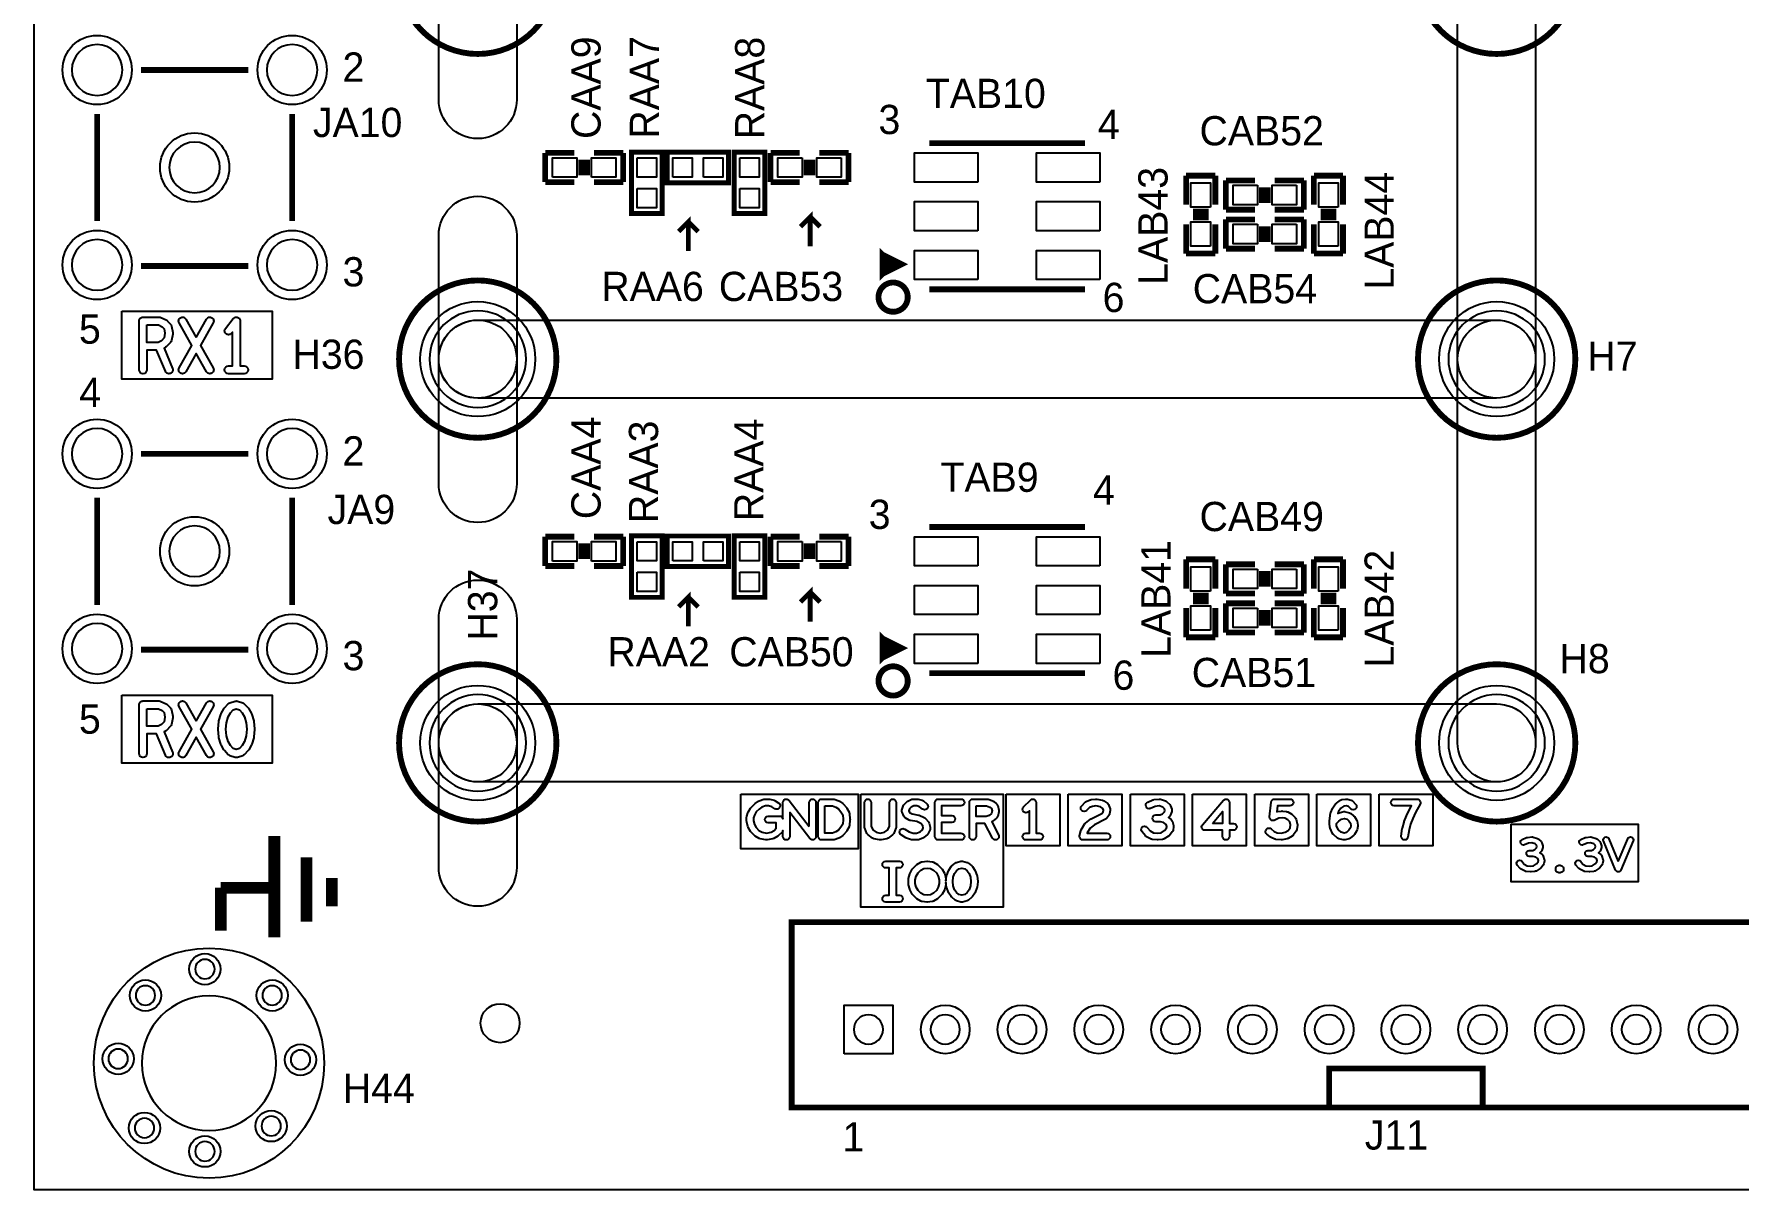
# Model space of a CAD drawing. Extents: x 0 to 260, y 0 to 180.
# Drawn here: x 0 to 44.41, y 0 to 30.11 of the extents above; entities that cross this region are included whole.
import ezdxf

# ---------------------------------------------------------------- set-up
doc = ezdxf.new("R2010")
doc.units = 0
for name, color, linetype in [('BG_DRILLHOLE', 193, 'CONTINUOUS'), ('BG_OUTLINE', 253, 'CONTINUOUS'), ('BG_SILKSCREEN_TOP', 6, 'CONTINUOUS'), ('BG_SOLDERMASK_TOP', 27, 'CONTINUOUS'), ('PG_SILKSCREEN_TOP', 254, 'CONTINUOUS'), ('PIN_TOP', 96, 'CONTINUOUS'), ('RD_SILKSCREEN_TOP', 85, 'CONTINUOUS')]:
    doc.layers.add(name, color=color, linetype=linetype)

msp = doc.modelspace()

# ---------------------------------------------------------------- linework, layer by layer
at = {"layer": 'BG_DRILLHOLE'}
for points in [[(2.302256, 29.178504, 1), (0.981456, 29.178504, 1)], [(7.382256, 29.178504, 1), (6.061456, 29.178504, 1)], [(4.842256, 26.638504, 1), (3.521456, 26.638504, 1)], [(2.302256, 24.098504, 1), (0.981456, 24.098504, 1)], [(7.382256, 24.098504, 1), (6.061456, 24.098504, 1)], [(12.8143, 21.64588, 1), (10.2997, 21.64588, 1)], [(39.3573, 21.64588, 1), (36.8427, 21.64588, 1)], [(2.302256, 19.178524, 1), (0.981456, 19.178524, 1)], [(7.382256, 19.178524, 1), (6.061456, 19.178524, 1)], [(4.842256, 16.638524, 1), (3.521456, 16.638524, 1)], [(2.302256, 14.098524, 1), (0.981456, 14.098524, 1)], [(7.382256, 14.098524, 1), (6.061456, 14.098524, 1)], [(12.8143, 11.6459, 1), (10.2997, 11.6459, 1)], [(39.3573, 11.6459, 1), (36.8427, 11.6459, 1)], [(4.70408, 5.7531, 1), (4.19608, 5.7531, 1)], [(3.15468, 5.0673, 1), (2.64668, 5.0673, 1)], [(6.30936, 3.302, 1), (2.80416, 3.302, 1)], [(6.45668, 5.0673, 1), (5.94868, 5.0673, 1)], [(22.11578, 4.18084, 1), (21.35378, 4.18084, 1)], [(24.1173, 4.18084, 1), (23.3553, 4.18084, 1)], [(26.11628, 4.18084, 1), (25.35428, 4.18084, 1)], [(28.11526, 4.18084, 1), (27.35326, 4.18084, 1)], [(30.11678, 4.18084, 1), (29.35478, 4.18084, 1)], [(32.11576, 4.18084, 1), (31.35376, 4.18084, 1)], [(34.11728, 4.18084, 1), (33.35528, 4.18084, 1)], [(36.11626, 4.18084, 1), (35.35426, 4.18084, 1)], [(38.11524, 4.18084, 1), (37.35324, 4.18084, 1)], [(40.11676, 4.18084, 1), (39.35476, 4.18084, 1)], [(42.11574, 4.18084, 1), (41.35374, 4.18084, 1)], [(44.11726, 4.18084, 1), (43.35526, 4.18084, 1)], [(2.44348, 3.4163, 1), (1.93548, 3.4163, 1)], [(7.19328, 3.3909, 1), (6.68528, 3.3909, 1)], [(3.12928, 1.6129, 1), (2.62128, 1.6129, 1)], [(6.43128, 1.6637, 1), (5.92328, 1.6637, 1)], [(4.70408, 1.0033, 1), (4.19608, 1.0033, 1)]]:
    msp.add_lwpolyline(points, format="xyb", close=True, dxfattribs=at)
at = {"layer": 'BG_OUTLINE'}
msp.add_lwpolyline([(0, 180.34), (254, 180.34), (254, 0), (0, 0)], close=True, dxfattribs=at)
at = {"layer": 'BG_SILKSCREEN_TOP', "const_width": 0.127}
for points in [[(17.0434, 24.4602), (17.0434, 25.2222), (16.7894, 24.9682)], [(20.2184, 24.5872), (20.2184, 25.3492), (19.9644, 25.0952)], [(20.2184, 25.3492), (20.4724, 25.0952)], [(17.0434, 25.2222), (17.2974, 24.9682)], [(17.0434, 14.6812), (17.0434, 15.4432), (16.7894, 15.1892)], [(20.2184, 14.8082), (20.2184, 15.5702), (19.9644, 15.3162)], [(20.2184, 15.5702), (20.4724, 15.3162)], [(17.0434, 15.4432), (17.2974, 15.1892)]]:
    msp.add_lwpolyline(points, dxfattribs=at)
at = {"layer": 'BG_SILKSCREEN_TOP'}
for points in [[(2.28854, 22.892766), (6.1976, 22.892766), (6.1976, 21.119846), (2.28854, 21.119846)], [(2.938018, 22.53488), (3.236976, 22.53488), (3.336036, 22.488652), (3.386074, 22.43836), (3.40995, 22.31898), (3.386074, 22.198584), (3.31597, 22.12594), (3.234182, 22.081998), (2.938018, 22.081998)], [(2.28854, 12.892786), (6.1976, 12.892786), (6.1976, 11.119866), (2.28854, 11.119866)], [(2.938018, 12.5349), (3.236976, 12.5349), (3.336036, 12.488672), (3.386074, 12.43838), (3.40995, 12.319), (3.386074, 12.198604), (3.31597, 12.12596), (3.234182, 12.082018), (2.938018, 12.082018)], [(5.187696, 12.504928), (5.26796, 12.530074), (5.348224, 12.504928), (5.421884, 12.42822), (5.478272, 12.322556), (5.52323, 12.172696), (5.53847, 12.0015), (5.52323, 11.830304), (5.478272, 11.680444), (5.421884, 11.57478), (5.348224, 11.498072), (5.26796, 11.472926), (5.187696, 11.498072), (5.114036, 11.57478), (5.057648, 11.680444), (5.01269, 11.830304), (4.99745, 12.0015), (5.01269, 12.172696), (5.057648, 12.322556), (5.114036, 12.42822)], [(18.415, 10.3124), (21.463, 10.3124), (21.463, 8.89), (18.415, 8.89)], [(21.5392, 10.3124), (25.2476, 10.3124), (25.2476, 7.366), (21.5392, 7.366)], [(25.3238, 10.3124), (26.7208, 10.3124), (26.7208, 8.9662), (25.3238, 8.9662)], [(26.94178, 10.3124), (28.33878, 10.3124), (28.33878, 8.9662), (26.94178, 8.9662)], [(28.5623, 10.3124), (29.9593, 10.3124), (29.9593, 8.9662), (28.5623, 8.9662)], [(30.18028, 10.3124), (31.57728, 10.3124), (31.57728, 8.9662), (30.18028, 8.9662)], [(31.8008, 10.3124), (33.1978, 10.3124), (33.1978, 8.9662), (31.8008, 8.9662)], [(33.41878, 10.3124), (34.81578, 10.3124), (34.81578, 8.9662), (33.41878, 8.9662)], [(35.03676, 10.3124), (36.43376, 10.3124), (36.43376, 8.9662), (35.03676, 8.9662)], [(20.60321, 10.006076), (20.794472, 10.006076), (20.888452, 9.97077), (20.958048, 9.924542), (21.018754, 9.851644), (21.064728, 9.770872), (21.076666, 9.650476), (21.064728, 9.53008), (21.018754, 9.449308), (20.958048, 9.37641), (20.888452, 9.330182), (20.794472, 9.294876), (20.60321, 9.294876)], [(24.542242, 10.006076), (24.807672, 10.006076), (24.897842, 9.972294), (24.937466, 9.940544), (24.954484, 9.872726), (24.937212, 9.803892), (24.88057, 9.756902), (24.80564, 9.724644), (24.542242, 9.724644)], [(30.696662, 9.546844), (30.962092, 9.855454), (30.962092, 9.546844)], [(34.059368, 9.656826), (34.139886, 9.677146), (34.203386, 9.658858), (34.252916, 9.619488), (34.293302, 9.558782), (34.303208, 9.488424), (34.29381, 9.431782), (34.252408, 9.369552), (34.187892, 9.315958), (34.1249, 9.297924), (34.04997, 9.31672), (33.977326, 9.37895), (33.932114, 9.481058), (33.92551, 9.546082), (33.990534, 9.611106)], [(38.481, 9.525), (41.783, 9.525), (41.783, 8.0264), (38.481, 8.0264)], [(23.175976, 8.37565), (23.265892, 8.386826), (23.355808, 8.37565), (23.433532, 8.3312), (23.505668, 8.259064), (23.552912, 8.17626), (23.577042, 8.080248), (23.577042, 7.983728), (23.552912, 7.887716), (23.505668, 7.804912), (23.433532, 7.732776), (23.355808, 7.688326), (23.265892, 7.67715), (23.175976, 7.688326), (23.098252, 7.732776), (23.026116, 7.804912), (22.978872, 7.887716), (22.954742, 7.983728), (22.954742, 8.080248), (22.978872, 8.17626), (23.026116, 8.259064), (23.098252, 8.3312)], [(24.090122, 8.36549), (24.167592, 8.384794), (24.245062, 8.36549), (24.308308, 8.312912), (24.354536, 8.243316), (24.39162, 8.14451), (24.404066, 8.031988), (24.39162, 7.919466), (24.354536, 7.82066), (24.308308, 7.751064), (24.245062, 7.698486), (24.167592, 7.679182), (24.090122, 7.698486), (24.026876, 7.751064), (23.980648, 7.82066), (23.943564, 7.919466), (23.931118, 8.031988), (23.943564, 8.14451), (23.980648, 8.243316), (24.026876, 8.312912)]]:
    msp.add_lwpolyline(points, close=True, dxfattribs=at)
for points in [[(2.734818, 22.63648, -0.414214), (2.836418, 22.73808), (3.259582, 22.73808, -0.110402), (3.302762, 22.728428), (3.438398, 22.664928, -0.086811), (3.4671, 22.644862), (3.551682, 22.56028, -0.148314), (3.579368, 22.50821), (3.61315, 22.338792, -0.049144), (3.615182, 22.31898, -0.049144), (3.61315, 22.299168), (3.579368, 22.12975, -0.143304), (3.552952, 22.079204), (3.451352, 21.97354, -0.078487), (3.426206, 21.954236), (3.388614, 21.93417), (3.607562, 21.405342, -0.098341), (3.615182, 21.36648, -0.414214), (3.513582, 21.26488, -0.303116), (3.419602, 21.327618), (3.191764, 21.878798), (2.938018, 21.878798), (2.938018, 21.36648, -1), (2.734818, 21.36648)], [(4.22148, 22.209506), (4.488434, 22.68601, -0.271972), (4.57708, 22.73808, -0.414214), (4.67868, 22.63648, -0.128076), (4.665726, 22.58695), (4.337812, 22.00148), (4.665726, 21.41601, -0.128076), (4.67868, 21.36648, -0.414214), (4.57708, 21.26488, -0.271972), (4.488434, 21.31695), (4.22148, 21.793454), (3.954526, 21.31695, -0.271972), (3.86588, 21.26488, -0.414214), (3.76428, 21.36648, -0.128076), (3.777234, 21.41601), (4.105148, 22.00148), (3.777234, 22.58695, -0.128076), (3.76428, 22.63648, -0.414214), (3.86588, 22.73808, -0.271972), (3.954526, 22.68601)], [(4.985512, 22.44598), (5.188712, 22.69998, -0.227899), (5.26796, 22.73808, -0.414214), (5.36956, 22.63648), (5.36956, 21.46808), (5.47116, 21.46808, -1), (5.47116, 21.26488), (5.06476, 21.26488, -1), (5.06476, 21.46808), (5.16636, 21.46808), (5.16636, 22.34692), (5.144008, 22.31898, -0.227899), (5.06476, 22.28088, -0.414214), (4.96316, 22.38248, -0.170862)], [(2.734818, 12.6365, -0.414214), (2.836418, 12.7381), (3.259582, 12.7381, -0.110402), (3.302762, 12.728448), (3.438398, 12.664948, -0.086811), (3.4671, 12.644882), (3.551682, 12.5603, -0.148314), (3.579368, 12.50823), (3.61315, 12.338812, -0.049144), (3.615182, 12.319, -0.049144), (3.61315, 12.299188), (3.579368, 12.12977, -0.143304), (3.552952, 12.079224), (3.451352, 11.97356, -0.078487), (3.426206, 11.954256), (3.388614, 11.93419), (3.607562, 11.405362, -0.098341), (3.615182, 11.3665, -0.414214), (3.513582, 11.2649, -0.303116), (3.419602, 11.327638), (3.191764, 11.878818), (2.938018, 11.878818), (2.938018, 11.3665, -1), (2.734818, 11.3665)], [(4.22148, 12.209526), (4.488434, 12.68603, -0.271972), (4.57708, 12.7381, -0.414214), (4.67868, 12.6365, -0.128076), (4.665726, 12.58697), (4.337812, 12.0015), (4.665726, 11.41603, -0.128076), (4.67868, 11.3665, -0.414214), (4.57708, 11.2649, -0.271972), (4.488434, 11.31697), (4.22148, 11.793474), (3.954526, 11.31697, -0.271972), (3.86588, 11.2649, -0.414214), (3.76428, 11.3665, -0.128076), (3.777234, 11.41603), (4.105148, 12.0015), (3.777234, 12.58697, -0.128076), (3.76428, 12.6365, -0.414214), (3.86588, 12.7381, -0.271972), (3.954526, 12.68603)], [(5.102098, 12.69111), (5.23748, 12.733528, -0.076242), (5.26796, 12.7381, -0.076242), (5.29844, 12.733528), (5.433822, 12.69111, -0.125782), (5.476494, 12.66444), (5.578094, 12.558776, -0.069238), (5.594604, 12.53617), (5.662422, 12.40917, -0.049455), (5.670042, 12.390628), (5.720842, 12.22121, -0.050405), (5.724652, 12.201144), (5.74167, 12.010644, -0.022558), (5.742178, 12.0015, -0.022558), (5.74167, 11.992356), (5.724652, 11.801856, -0.050405), (5.720842, 11.78179), (5.670042, 11.612372, -0.049455), (5.662422, 11.59383), (5.594604, 11.46683, -0.069238), (5.578094, 11.444224), (5.476494, 11.33856, -0.125782), (5.433822, 11.31189), (5.29844, 11.269472, -0.076242), (5.26796, 11.2649, -0.076242), (5.23748, 11.269472), (5.102098, 11.31189, -0.125782), (5.059426, 11.33856), (4.957826, 11.444224, -0.069238), (4.941316, 11.46683), (4.873498, 11.59383, -0.049455), (4.865878, 11.612372), (4.815078, 11.78179, -0.050405), (4.811268, 11.801856), (4.79425, 11.992356, -0.022558), (4.793742, 12.0015, -0.022558), (4.79425, 12.010644), (4.811268, 12.201144, -0.050405), (4.815078, 12.22121), (4.865878, 12.390628, -0.049455), (4.873498, 12.40917), (4.941316, 12.53617, -0.069238), (4.957826, 12.558776), (5.059426, 12.66444, -0.125782)], [(20.19046, 9.468104), (20.19046, 10.094976, -1), (20.36826, 10.094976), (20.36826, 9.205976, -0.414214), (20.27936, 9.117076, -0.233023), (20.208748, 9.151874), (19.686524, 9.832848), (19.686524, 9.205976, -1), (19.508724, 9.205976), (19.508724, 9.36371, -0.140302), (19.484848, 9.321038), (19.395948, 9.232138, -0.067108), (19.377152, 9.21766), (19.273266, 9.158478, -0.07987), (19.24685, 9.148572), (19.098768, 9.118854, -0.04967), (19.081242, 9.117076, -0.04967), (19.063716, 9.118854), (18.915634, 9.148572, -0.07987), (18.889218, 9.158478), (18.785332, 9.21766, -0.067108), (18.766536, 9.232138), (18.677636, 9.321038, -0.066491), (18.663158, 9.33958), (18.603976, 9.443212, -0.068852), (18.594832, 9.465818), (18.565114, 9.584436, -0.061323), (18.562574, 9.606026), (18.562574, 9.709658, -0.080555), (18.567146, 9.737852), (18.596864, 9.826752, -0.048719), (18.603976, 9.8425), (18.663158, 9.946386, -0.067108), (18.677636, 9.965182), (18.766536, 10.054082, -0.049391), (18.779998, 10.065258), (18.868898, 10.12444, -0.057374), (18.886932, 10.133838), (19.00555, 10.178288, -0.089934), (19.036792, 10.183876), (19.140424, 10.183876, -0.061323), (19.162014, 10.181336), (19.280632, 10.151618, -0.08597), (19.308318, 10.139172), (19.397218, 10.07999, -0.251136), (19.436842, 10.006076, -0.414214), (19.347942, 9.917176, -0.148069), (19.298666, 9.932162), (19.222466, 9.982708), (19.129502, 10.006076), (19.052794, 10.006076), (18.958814, 9.97077), (18.885916, 9.922256), (18.811748, 9.848088), (18.762726, 9.762236), (18.740374, 9.69518), (18.740374, 9.616948), (18.764504, 9.520936), (18.811748, 9.438132), (18.88363, 9.36625), (18.964656, 9.320022), (19.081242, 9.296654), (19.197828, 9.320022), (19.278854, 9.36625), (19.33321, 9.420606), (19.33321, 9.561576), (19.125692, 9.561576, -1), (19.125692, 9.739376), (19.42211, 9.739376, -0.34897), (19.508724, 9.670542), (19.508724, 10.094976, -0.414214), (19.597624, 10.183876, -0.233023), (19.668236, 10.149078)], [(20.42541, 10.094976, -0.414214), (20.51431, 10.183876), (20.810474, 10.183876, -0.089934), (20.841716, 10.178288), (20.960334, 10.133838, -0.057374), (20.978368, 10.12444), (21.067268, 10.065258, -0.072224), (21.086318, 10.04824), (21.160486, 9.95934, -0.04428), (21.169376, 9.946386), (21.228558, 9.8425, -0.10464), (21.239734, 9.807448), (21.254466, 9.659366, -0.025066), (21.254974, 9.650476, -0.025066), (21.254466, 9.641586), (21.239734, 9.493504, -0.10464), (21.228558, 9.458452), (21.169376, 9.354566, -0.04428), (21.160486, 9.341612), (21.086318, 9.252712, -0.072224), (21.067268, 9.235694), (20.978368, 9.176512, -0.057374), (20.960334, 9.167114), (20.841716, 9.122664, -0.089934), (20.810474, 9.117076), (20.51431, 9.117076, -0.414214), (20.42541, 9.205976)], [(22.281642, 9.47674), (22.281642, 10.094976, -1), (22.459442, 10.094976), (22.459442, 9.457944, -0.104481), (22.451822, 9.421876), (22.39264, 9.288526, -0.128112), (22.3647, 9.253474), (22.246082, 9.164574, -0.1117), (22.210268, 9.148572), (22.062186, 9.118854, -0.04967), (22.04466, 9.117076, -0.04967), (22.027134, 9.118854), (21.879052, 9.148572, -0.1117), (21.843238, 9.164574), (21.72462, 9.253474, -0.128112), (21.69668, 9.288526), (21.637498, 9.421876, -0.104481), (21.629878, 9.457944), (21.629878, 10.094976, -1), (21.807678, 10.094976), (21.807678, 9.47674), (21.849842, 9.381744), (21.933916, 9.319006), (22.04466, 9.296654), (22.155404, 9.319006), (22.239478, 9.381744)], [(22.90191, 10.183876), (23.005542, 10.183876, -0.069492), (23.029926, 10.180574), (23.133812, 10.150856, -0.104617), (23.166324, 10.133584), (23.255224, 10.05967, -0.222596), (23.287228, 9.991344, -0.414214), (23.198328, 9.902444, -0.175251), (23.141432, 9.923018), (23.06701, 9.984994), (22.993096, 10.006076), (22.920198, 10.006076), (22.849078, 9.975596), (22.803104, 9.929876), (22.788626, 9.878568), (22.808692, 9.831578), (22.872954, 9.794748), (23.035006, 9.767824, -0.063556), (23.056596, 9.761474), (23.189946, 9.702038, -0.115209), (23.222204, 9.677654), (23.296118, 9.588754, -0.104397), (23.313136, 9.556242), (23.342854, 9.45261, -0.06969), (23.34641, 9.428226), (23.34641, 9.427718, -0.100128), (23.339298, 9.393174), (23.294848, 9.289542, -0.118454), (23.269956, 9.256268), (23.181056, 9.1821, -0.084113), (23.155402, 9.167114), (23.036784, 9.122664, -0.089934), (23.005542, 9.117076), (22.887178, 9.117076, -0.080555), (22.858984, 9.121648), (22.725634, 9.166098, -0.059284), (22.706584, 9.174988), (22.587966, 9.249156, -0.257752), (22.54631, 9.324594, -0.414214), (22.63521, 9.413494, -0.140797), (22.682454, 9.400032), (22.791928, 9.331452), (22.901656, 9.294876), (22.98954, 9.294876), (23.078694, 9.328404), (23.139654, 9.379204), (23.163276, 9.434068), (23.147528, 9.48944), (23.09876, 9.548114), (22.994874, 9.594342), (22.82825, 9.622028, -0.089267), (22.798532, 9.632442), (22.694646, 9.691878, -0.162981), (22.657054, 9.734042), (22.612604, 9.837674, -0.101571), (22.605492, 9.872726, -0.06969), (22.609048, 9.89711), (22.638766, 10.000742, -0.12738), (22.661372, 10.039096), (22.73554, 10.113264, -0.09542), (22.763226, 10.132314), (22.866858, 10.176764, -0.101571)], [(23.462742, 10.094976, -0.414214), (23.551642, 10.183876), (24.144478, 10.183876, -1), (24.144478, 10.006076), (23.640542, 10.006076), (23.640542, 9.754108), (23.907242, 9.754108, -1), (23.907242, 9.576308), (23.640542, 9.576308), (23.640542, 9.294876), (24.144478, 9.294876, -1), (24.144478, 9.117076), (23.551642, 9.117076, -0.414214), (23.462742, 9.205976)], [(24.453342, 10.183876), (24.823928, 10.183876, -0.089934), (24.85517, 10.178288), (24.973534, 10.133838, -0.078501), (24.997664, 10.120122), (25.071832, 10.06094, -0.16496), (25.10282, 10.012934), (25.132538, 9.894316, -0.061323), (25.135078, 9.872726, -0.061323), (25.132538, 9.851136), (25.10282, 9.732518, -0.159227), (25.073356, 9.685782), (24.984456, 9.611868, -0.07251), (24.962612, 9.598406), (24.946864, 9.591802), (25.125172, 9.24687, -0.119271), (25.135078, 9.20623), (25.135078, 9.205976, -0.414214), (25.046178, 9.117076, -0.280031), (24.967184, 9.165082), (24.769826, 9.546844), (24.542242, 9.546844), (24.542242, 9.205976, -1), (24.364442, 9.205976), (24.364442, 10.094976, -0.414214)], [(25.776174, 9.979914), (25.953974, 10.157714, -0.198914), (26.016712, 10.183876, -0.414214), (26.105612, 10.094976), (26.105612, 9.294876), (26.194512, 9.294876, -1), (26.194512, 9.117076), (25.838912, 9.117076, -1), (25.838912, 9.294876), (25.927812, 9.294876), (25.927812, 9.880346), (25.90165, 9.854438, -0.198914), (25.838912, 9.828276, -0.414214), (25.750012, 9.917176, -0.198914)], [(27.53487, 10.168382), (27.653488, 10.183114, -0.030834), (27.66441, 10.183876, -0.04967), (27.681936, 10.182098), (27.830018, 10.15238, -0.105478), (27.864054, 10.137648), (27.967686, 10.063734, -0.158614), (28.000452, 10.019538), (28.03017, 9.930638, -0.080555), (28.034742, 9.902444, -0.040959), (28.033472, 9.887966), (28.01874, 9.799066, -0.128769), (28.000452, 9.757918), (27.941016, 9.68375, -0.107872), (27.911552, 9.659874), (27.623262, 9.515856), (27.509978, 9.427464), (27.436826, 9.305798), (27.43454, 9.294876), (27.945842, 9.294876, -1), (27.945842, 9.117076), (27.323542, 9.117076, -0.414214), (27.234642, 9.205976, -0.054723), (27.236674, 9.22528), (27.266392, 9.35863, -0.080613), (27.27706, 9.385046), (27.36596, 9.533128, -0.092394), (27.38755, 9.557512), (27.5209, 9.661398, -0.049258), (27.535632, 9.670796), (27.814524, 9.810242), (27.84729, 9.850882), (27.854402, 9.895078), (27.84094, 9.935718), (27.776424, 9.981946), (27.661108, 10.00506), (27.56916, 9.99363), (27.49296, 9.960864), (27.415998, 9.884156, -0.198914), (27.35326, 9.857994, -0.414214), (27.26436, 9.946894, -0.198914), (27.290522, 10.009632), (27.379422, 10.098532, -0.09542), (27.407108, 10.117582), (27.51074, 10.162032, -0.070518)], [(29.171392, 10.168636), (29.304742, 10.183368, -0.027198), (29.314394, 10.183876, -0.080555), (29.342588, 10.179304), (29.475938, 10.134854, -0.116207), (29.510482, 10.113264), (29.58465, 10.039096, -0.116207), (29.60624, 10.004552), (29.635958, 9.915652, -0.080555), (29.64053, 9.887458, -0.080555), (29.635958, 9.859264), (29.60624, 9.770364, -0.116722), (29.58465, 9.735566), (29.54782, 9.69899), (29.618178, 9.648698, -0.16941), (29.651706, 9.600692), (29.681424, 9.49706, -0.06969), (29.68498, 9.472676, -0.041664), (29.68371, 9.457944), (29.668724, 9.369044, -0.132718), (29.64942, 9.32688), (29.575506, 9.23798, -0.079415), (29.554424, 9.219438), (29.435806, 9.14527, -0.109491), (29.399484, 9.13257), (29.280866, 9.117838, -0.030834), (29.269944, 9.117076, -0.027198), (29.260292, 9.117584), (29.126942, 9.132316, -0.089286), (29.096716, 9.141206), (28.978352, 9.200642, -0.099664), (28.950666, 9.222232), (28.861766, 9.325864, -0.179034), (28.84043, 9.383776, -0.414214), (28.92933, 9.472676, -0.218386), (28.996894, 9.441688), (29.07411, 9.351518), (29.162248, 9.307322), (29.269436, 9.295384), (29.358082, 9.30656), (29.447998, 9.362694), (29.497528, 9.42213), (29.505148, 9.467596), (29.4894, 9.521952), (29.423614, 9.569196), (29.346398, 9.591294), (29.225494, 9.591294, -1), (29.225494, 9.769094), (29.337762, 9.769094), (29.395166, 9.797796), (29.444188, 9.846564), (29.457904, 9.887458), (29.444188, 9.928352), (29.399738, 9.972802), (29.304742, 10.004552), (29.204666, 9.993376), (29.083762, 9.939528, -0.104481), (29.047694, 9.931908, -0.414214), (28.958794, 10.020808, -0.29644), (29.011626, 10.102088), (29.144976, 10.161524, -0.07738)], [(30.43555, 9.515856), (30.983682, 10.152888, -0.219135), (31.050992, 10.183876, -0.414214), (31.139892, 10.094976), (31.139892, 9.546844), (31.243524, 9.546844, -1), (31.243524, 9.369044), (31.139892, 9.369044), (31.139892, 9.205976, -1), (30.962092, 9.205976), (30.962092, 9.369044), (30.50286, 9.369044, -0.414214), (30.41396, 9.457944, -0.179514)], [(32.22752, 10.105136, -0.380811), (32.315912, 10.183876), (32.715962, 10.183876, -1), (32.715962, 10.006076), (32.39516, 10.006076), (32.377634, 9.853676, -0.042687), (32.392366, 9.857232), (32.495998, 9.871964, -0.035088), (32.508444, 9.872726, -0.035088), (32.52089, 9.871964), (32.624776, 9.857232, -0.095212), (32.656526, 9.84631), (32.760158, 9.786874, -0.065986), (32.7787, 9.77265), (32.852868, 9.698736, -0.137169), (32.87649, 9.65708), (32.905954, 9.538462, -0.060627), (32.908494, 9.517126, -0.030834), (32.907732, 9.506204), (32.893, 9.387586, -0.125138), (32.877252, 9.346692), (32.803084, 9.24306, -0.10788), (32.77489, 9.21766), (32.671258, 9.158478, -0.075461), (32.646366, 9.148826), (32.513016, 9.119108, -0.054723), (32.493712, 9.117076, -0.027198), (32.48406, 9.117584), (32.35071, 9.132316, -0.074182), (32.32531, 9.13892), (32.221678, 9.18337, -0.07251), (32.199834, 9.196832), (32.110934, 9.271, -0.222596), (32.07893, 9.339326, -0.414214), (32.16783, 9.428226, -0.175251), (32.224726, 9.407652), (32.30372, 9.341866), (32.383222, 9.307576), (32.488886, 9.295892), (32.59455, 9.319514), (32.669734, 9.36244), (32.719518, 9.431782), (32.729424, 9.511792), (32.709866, 9.590278), (32.661606, 9.638284), (32.582866, 9.683496), (32.508444, 9.69391), (32.429704, 9.682734), (32.30753, 9.628378, -0.104481), (32.271462, 9.620758, -0.414214), (32.182562, 9.709658, -0.028619), (32.18307, 9.719818)], [(34.069528, 10.168382), (34.173414, 10.183114, -0.035088), (34.18586, 10.183876, -0.06969), (34.210244, 10.18032), (34.313876, 10.150602, -0.126912), (34.35223, 10.12825), (34.426398, 10.054336, -0.199404), (34.45256, 9.991344, -0.414214), (34.36366, 9.902444, -0.198354), (34.300922, 9.928352), (34.24301, 9.98601), (34.17951, 10.004298), (34.11601, 9.995408), (34.042096, 9.942322), (33.982152, 9.858502), (33.95853, 9.803384), (33.973516, 9.81329, -0.08597), (34.001202, 9.825736), (34.11982, 9.855454, -0.061323), (34.14141, 9.857994, -0.06969), (34.165794, 9.854438), (34.269426, 9.82472, -0.098763), (34.300414, 9.808972), (34.374582, 9.74979, -0.077835), (34.393124, 9.72947), (34.452306, 9.64057, -0.112411), (34.46653, 9.60374), (34.481262, 9.499854, -0.035088), (34.482024, 9.487408, -0.040959), (34.480754, 9.47293), (34.466022, 9.38403, -0.106435), (34.452306, 9.349232), (34.393124, 9.260332, -0.072224), (34.376106, 9.241282), (34.287206, 9.167368, -0.104617), (34.254694, 9.150096), (34.150808, 9.120378, -0.069492), (34.126424, 9.117076, -0.061498), (34.104834, 9.11987), (33.98647, 9.149588, -0.116261), (33.950148, 9.16813), (33.846262, 9.25703, -0.111615), (33.822894, 9.288526), (33.763712, 9.421876, -0.079513), (33.7566, 9.449054), (33.746948, 9.54532, -0.089443), (33.74136, 9.576308, -0.039432), (33.742376, 9.590278), (33.741868, 9.597136, -0.025066), (33.74136, 9.606026, -0.038018), (33.742376, 9.619488), (33.77184, 9.81202, -0.063319), (33.777936, 9.83361), (33.822386, 9.937496, -0.054162), (33.831784, 9.95426), (33.905952, 10.057892, -0.082262), (33.926526, 10.078466), (34.030158, 10.152634, -0.120878)], [(35.433254, 10.006076, -1), (35.433254, 10.183876), (36.02609, 10.183876, -0.414214), (36.11499, 10.094976, -0.123234), (36.104576, 10.053066), (35.987228, 9.833356), (35.915092, 9.67486), (35.85845, 9.533382), (35.816794, 9.379966), (35.787838, 9.192514, -0.37033), (35.699954, 9.117076, -0.414214), (35.611054, 9.205976, -0.038018), (35.61207, 9.219438), (35.641788, 9.41197, -0.028447), (35.64382, 9.421876), (35.68827, 9.584944, -0.028702), (35.691572, 9.594596), (35.750754, 9.742678, -0.011537), (35.752278, 9.746488), (35.826446, 9.909556, -0.015965), (35.828986, 9.914636), (35.877754, 10.006076)], [(38.903148, 9.184386), (39.017448, 9.197086, -0.02758), (39.02583, 9.197594, -0.080613), (39.04996, 9.193784), (39.16426, 9.155684, -0.11645), (39.193978, 9.137142), (39.257478, 9.073642, -0.11645), (39.27602, 9.043924), (39.30142, 8.967724, -0.080613), (39.30523, 8.943594, -0.080613), (39.30142, 8.919464), (39.27602, 8.843264, -0.11645), (39.257478, 8.813546), (39.225982, 8.781796), (39.285926, 8.73887, -0.170011), (39.314882, 8.697722), (39.340282, 8.608822, -0.06946), (39.34333, 8.587994, -0.041036), (39.342314, 8.575548), (39.329614, 8.499348, -0.133645), (39.31285, 8.463026), (39.24935, 8.386826, -0.079106), (39.231316, 8.371078), (39.129716, 8.307578, -0.109376), (39.098728, 8.296402), (38.997128, 8.283702, -0.030894), (38.98773, 8.283194, -0.02758), (38.979348, 8.283702), (38.865048, 8.296402, -0.088543), (38.839394, 8.304022), (38.737794, 8.354822, -0.100216), (38.713918, 8.373364), (38.637718, 8.462264, -0.178719), (38.61943, 8.511794, -0.414214), (38.69563, 8.587994, -0.219199), (38.753542, 8.561324), (38.819582, 8.484108), (38.895274, 8.446262), (38.987222, 8.436102), (39.063168, 8.4455), (39.14013, 8.49376), (39.182548, 8.544814), (39.189152, 8.583676), (39.17569, 8.630412), (39.119302, 8.670798), (39.053262, 8.689594), (38.94963, 8.689594, -1), (38.94963, 8.841994), (39.045896, 8.841994), (39.094918, 8.866632), (39.137082, 8.908542), (39.148766, 8.943594), (39.137082, 8.978646), (39.098982, 9.016746), (39.017702, 9.043924), (38.931596, 9.034272), (38.828218, 8.988298, -0.105374), (38.79723, 8.981694, -0.414214), (38.72103, 9.057894, -0.2963), (38.766242, 9.12749), (38.880542, 9.17829, -0.077296)], [(40.432228, 9.184386), (40.546528, 9.197086, -0.02758), (40.55491, 9.197594, -0.080613), (40.57904, 9.193784), (40.69334, 9.155684, -0.11645), (40.723058, 9.137142), (40.786558, 9.073642, -0.11645), (40.8051, 9.043924), (40.8305, 8.967724, -0.080613), (40.83431, 8.943594, -0.080613), (40.8305, 8.919464), (40.8051, 8.843264, -0.11645), (40.786558, 8.813546), (40.755062, 8.781796), (40.815006, 8.73887, -0.170011), (40.843962, 8.697722), (40.869362, 8.608822, -0.06946), (40.87241, 8.587994, -0.041036), (40.871394, 8.575548), (40.858694, 8.499348, -0.133645), (40.84193, 8.463026), (40.77843, 8.386826, -0.079106), (40.760396, 8.371078), (40.658796, 8.307578, -0.109376), (40.627808, 8.296402), (40.526208, 8.283702, -0.030894), (40.51681, 8.283194, -0.02758), (40.508428, 8.283702), (40.394128, 8.296402, -0.088543), (40.368474, 8.304022), (40.266874, 8.354822, -0.100216), (40.242998, 8.373364), (40.166798, 8.462264, -0.178719), (40.14851, 8.511794, -0.414214), (40.22471, 8.587994, -0.219199), (40.282622, 8.561324), (40.348662, 8.484108), (40.424354, 8.446262), (40.516302, 8.436102), (40.592248, 8.4455), (40.66921, 8.49376), (40.711628, 8.544814), (40.718232, 8.583676), (40.70477, 8.630412), (40.648382, 8.670798), (40.582342, 8.689594), (40.47871, 8.689594, -1), (40.47871, 8.841994), (40.574976, 8.841994), (40.623998, 8.866632), (40.666162, 8.908542), (40.677846, 8.943594), (40.666162, 8.978646), (40.628062, 9.016746), (40.546782, 9.043924), (40.460676, 9.034272), (40.357298, 8.988298, -0.105374), (40.32631, 8.981694, -0.414214), (40.25011, 9.057894, -0.2963), (40.295322, 9.12749), (40.409622, 9.17829, -0.077296)], [(41.26865, 8.557514), (41.515792, 9.150604, -0.30323), (41.58615, 9.197594, -0.414214), (41.66235, 9.121394, -0.09902), (41.656508, 9.092184), (41.339008, 8.330184, -0.30323), (41.26865, 8.283194, -0.30323), (41.198292, 8.330184), (40.880792, 9.092184, -0.09902), (40.87495, 9.121394, -0.414214), (40.95115, 9.197594, -0.30323), (41.021508, 9.150604)], [(22.186392, 8.387588, -1), (22.186392, 8.565388), (22.541992, 8.565388, -1), (22.541992, 8.387588), (22.453092, 8.387588), (22.453092, 7.676388), (22.541992, 7.676388, -1), (22.541992, 7.498588), (22.186392, 7.498588, -1), (22.186392, 7.676388), (22.275292, 7.676388), (22.275292, 8.387588)], [(24.027384, 8.53313), (24.146002, 8.562848, -0.061323), (24.167592, 8.565388, -0.061323), (24.189182, 8.562848), (24.3078, 8.53313, -0.112852), (24.343106, 8.515096), (24.432006, 8.441182, -0.072224), (24.449024, 8.422132), (24.508206, 8.333232, -0.057374), (24.517604, 8.315198), (24.562054, 8.19658, -0.062594), (24.567134, 8.17499), (24.581866, 8.04164, -0.027198), (24.582374, 8.031988, -0.027198), (24.581866, 8.022336), (24.567134, 7.888986, -0.062594), (24.562054, 7.867396), (24.517604, 7.748778, -0.057374), (24.508206, 7.730744), (24.449024, 7.641844, -0.072224), (24.432006, 7.622794), (24.343106, 7.54888, -0.112852), (24.3078, 7.530846), (24.189182, 7.501128, -0.061323), (24.167592, 7.498588, -0.061323), (24.146002, 7.501128), (24.027384, 7.530846, -0.112852), (23.992078, 7.54888), (23.903178, 7.622794, -0.072224), (23.88616, 7.641844), (23.826978, 7.730744, -0.057374), (23.81758, 7.748778), (23.77313, 7.867396, -0.062594), (23.76805, 7.888986), (23.754842, 8.00862), (23.754842, 7.972806, -0.061323), (23.752302, 7.951216), (23.722584, 7.832598, -0.068852), (23.71344, 7.809992), (23.654258, 7.70636, -0.066491), (23.63978, 7.687818), (23.55088, 7.598918, -0.066491), (23.532338, 7.58444), (23.428706, 7.525004, -0.099469), (23.395432, 7.514082), (23.276814, 7.49935, -0.030834), (23.265892, 7.498588, -0.030834), (23.25497, 7.49935), (23.136352, 7.514082, -0.099469), (23.103078, 7.525004), (22.999446, 7.58444, -0.066491), (22.980904, 7.598918), (22.892004, 7.687818, -0.066491), (22.877526, 7.70636), (22.818344, 7.809992, -0.068852), (22.8092, 7.832598), (22.779482, 7.951216, -0.061323), (22.776942, 7.972806), (22.776942, 8.09117, -0.061323), (22.779482, 8.11276), (22.8092, 8.231378, -0.068852), (22.818344, 8.253984), (22.877526, 8.357616, -0.066491), (22.892004, 8.376158), (22.980904, 8.465058, -0.066491), (22.999446, 8.479536), (23.103078, 8.538972, -0.099469), (23.136352, 8.549894), (23.25497, 8.564626, -0.030834), (23.265892, 8.565388, -0.030834), (23.276814, 8.564626), (23.395432, 8.549894, -0.099469), (23.428706, 8.538972), (23.532338, 8.479536, -0.066491), (23.55088, 8.465058), (23.63978, 8.376158, -0.066491), (23.654258, 8.357616), (23.71344, 8.253984, -0.068852), (23.722584, 8.231378), (23.752302, 8.11276, -0.061323), (23.754842, 8.09117), (23.754842, 8.055356), (23.76805, 8.17499, -0.062594), (23.77313, 8.19658), (23.81758, 8.315198, -0.057374), (23.826978, 8.333232), (23.88616, 8.422132, -0.072224), (23.903178, 8.441182), (23.992078, 8.515096, -0.112852)], [(39.680134, 8.440166), (39.705534, 8.452866, -0.116435), (39.73957, 8.460994, -0.116435), (39.773606, 8.452866), (39.799006, 8.440166, -0.284614), (39.84117, 8.372094), (39.84117, 8.346694, -0.284614), (39.799006, 8.278622), (39.773606, 8.265922, -0.116435), (39.73957, 8.257794, -0.116435), (39.705534, 8.265922), (39.680134, 8.278622, -0.284614), (39.63797, 8.346694), (39.63797, 8.372094, -0.284614)]]:
    msp.add_lwpolyline(points, format="xyb", close=True, dxfattribs=at)
at = {"layer": 'BG_SOLDERMASK_TOP'}
for points in [[(11.557, 32.66186, -0.198869), (12.275312, 32.364426), (12.275566, 32.364172, -0.198869), (12.573, 31.64586), (12.573, 28.405328, -1), (10.541, 28.405328), (10.541, 31.64586, -0.198869), (10.838434, 32.364172), (10.838688, 32.364426, -0.198869)], [(37.084, 31.64586, -1), (39.116, 31.64586), (39.116, 21.64588, -1), (37.084, 21.64588)], [(10.541, 24.872696, -1), (12.573, 24.872696), (12.573, 21.64588, -0.198869), (12.275566, 20.927568), (12.275312, 20.927314, -0.198869), (11.557, 20.62988, -0.198869), (10.838688, 20.927314), (10.838434, 20.927568, -0.198869), (10.541, 21.64588)], [(11.557, 22.66188, -0.198869), (12.275312, 22.364446), (12.275566, 22.364192, -0.198869), (12.573, 21.64588), (12.573, 18.405348, -1), (10.541, 18.405348), (10.541, 21.64588, -0.198869), (10.838434, 22.364192), (10.838688, 22.364446, -0.198869)], [(11.557, 22.66188), (38.1, 22.66188, -1), (38.1, 20.62988), (11.557, 20.62988, -1)], [(37.084, 21.64588, -1), (39.116, 21.64588), (39.116, 11.6459, -1), (37.084, 11.6459)], [(10.541, 14.872716, -1), (12.573, 14.872716), (12.573, 11.6459, -0.198869), (12.275566, 10.927588), (12.275312, 10.927334, -0.198869), (11.557, 10.6299, -0.198869), (10.838688, 10.927334), (10.838434, 10.927588, -0.198869), (10.541, 11.6459)], [(11.557, 12.6619, -0.198869), (12.275312, 12.364466), (12.275566, 12.364212, -0.198869), (12.573, 11.6459), (12.573, 8.405368, -1), (10.541, 8.405368), (10.541, 11.6459, -0.198869), (10.838434, 12.364212), (10.838688, 12.364466, -0.198869)], [(11.557, 12.6619), (38.1, 12.6619, -1), (38.1, 10.6299), (11.557, 10.6299, -1)]]:
    msp.add_lwpolyline(points, format="xyb", close=True, dxfattribs=at)
at = {"layer": 'PG_SILKSCREEN_TOP', "const_width": 0.1524}
for points in [[(13.607034, 31.64586, 1), (9.506966, 31.64586, 1), (13.607034, 31.64586)], [(40.150034, 31.64586, 1), (36.049966, 31.64586, 1), (40.150034, 31.64586)], [(13.607034, 21.64588, 1), (9.506966, 21.64588, 1), (13.607034, 21.64588)], [(22.758654, 23.260304, 1), (21.996654, 23.260304, 1), (22.758654, 23.260304)], [(40.150034, 21.64588, 1), (36.049966, 21.64588, 1), (40.150034, 21.64588)], [(13.607034, 11.6459, 1), (9.506966, 11.6459, 1), (13.607034, 11.6459)], [(40.150034, 11.6459, 1), (36.049966, 11.6459, 1), (40.150034, 11.6459)], [(22.758654, 13.260324, 1), (21.996654, 13.260324, 1), (22.758654, 13.260324)]]:
    msp.add_lwpolyline(points, format="xyb", dxfattribs=at)
at = {"layer": 'PG_SILKSCREEN_TOP'}
for points, const_width in [([(2.784856, 29.179266), (5.578856, 29.179266)], 0.1524), ([(1.641094, 25.241504), (1.641094, 28.035504)], 0.1524), ([(6.721856, 28.035504), (6.721856, 25.241504)], 0.1524), ([(13.31468, 27.019504), (14.07668, 27.019504)], 0.1524), ([(13.31468, 26.257504), (13.31468, 27.019504)], 0.1524), ([(14.58468, 27.019504), (15.34668, 27.019504)], 0.1524), ([(15.34668, 27.019504), (15.34668, 26.257504)], 0.1524), ([(15.56258, 25.439624), (16.36014, 25.439624), (16.36014, 27.039824), (15.56258, 27.039824), (15.56258, 25.439624)], 0.127), ([(18.090896, 26.239724), (18.090896, 27.037284), (16.490696, 27.037284), (16.490696, 26.239724), (18.090896, 26.239724)], 0.127), ([(18.2372, 25.439624), (19.03476, 25.439624), (19.03476, 27.039824), (18.2372, 27.039824), (18.2372, 25.439624)], 0.127), ([(19.18462, 27.019504), (19.94662, 27.019504)], 0.1524), ([(19.18462, 26.257504), (19.18462, 27.019504)], 0.1524), ([(20.45462, 27.019504), (21.21662, 27.019504)], 0.1524), ([(21.21662, 27.019504), (21.21662, 26.257504)], 0.1524), ([(23.319232, 27.273504), (27.379422, 27.273504)], 0.1524), ([(14.25448, 26.841704), (14.25448, 26.435304)], 0.1524), ([(14.40688, 26.841704), (14.40688, 26.435304)], 0.1524), ([(20.12442, 26.435304), (20.12442, 26.841704)], 0.1524), ([(20.27682, 26.435304), (20.27682, 26.841704)], 0.1524), ([(14.07668, 26.257504), (13.31468, 26.257504)], 0.1524), ([(15.34668, 26.257504), (14.58468, 26.257504)], 0.1524), ([(19.94662, 26.257504), (19.18462, 26.257504)], 0.1524), ([(21.21662, 26.257504), (20.45462, 26.257504)], 0.1524), ([(30.0101, 26.42743), (30.7721, 26.42743)], 0.1524), ([(30.0101, 25.66543), (30.0101, 26.42743)], 0.1524), ([(30.7721, 26.42743), (30.7721, 25.66543)], 0.1524), ([(31.04642, 26.30043), (31.80842, 26.30043)], 0.1524), ([(31.04642, 25.53843), (31.04642, 26.30043)], 0.1524), ([(32.31642, 26.30043), (33.07842, 26.30043)], 0.1524), ([(33.07842, 26.30043), (33.07842, 25.53843)], 0.1524), ([(33.3375, 26.42743), (34.0995, 26.42743)], 0.1524), ([(33.3375, 25.66543), (33.3375, 26.42743)], 0.1524), ([(34.0995, 26.42743), (34.0995, 25.66543)], 0.1524), ([(31.98622, 25.71623), (31.98622, 26.12263)], 0.1524), ([(32.13862, 25.71623), (32.13862, 26.12263)], 0.1524), ([(30.1879, 25.48763), (30.5943, 25.48763)], 0.1524), ([(30.1879, 25.33523), (30.5943, 25.33523)], 0.1524), ([(31.80842, 25.53843), (31.04642, 25.53843)], 0.1524), ([(31.04642, 25.28443), (31.80842, 25.28443)], 0.1524), ([(31.04642, 24.52243), (31.04642, 25.28443)], 0.1524), ([(33.07842, 25.53843), (32.31642, 25.53843)], 0.1524), ([(32.31642, 25.28443), (33.07842, 25.28443)], 0.1524), ([(33.07842, 25.28443), (33.07842, 24.52243)], 0.1524), ([(33.5153, 25.48763), (33.9217, 25.48763)], 0.1524), ([(33.5153, 25.33523), (33.9217, 25.33523)], 0.1524), ([(30.0101, 24.39543), (30.0101, 25.15743)], 0.1524), ([(30.7721, 25.15743), (30.7721, 24.39543)], 0.1524), ([(31.98622, 24.70023), (31.98622, 25.10663)], 0.1524), ([(32.13862, 24.70023), (32.13862, 25.10663)], 0.1524), ([(33.3375, 24.39543), (33.3375, 25.15743)], 0.1524), ([(34.0995, 25.15743), (34.0995, 24.39543)], 0.1524), ([(22.099524, 23.86838), (22.099524, 24.368506), (22.599396, 24.11857), (22.099524, 23.86838), (22.099524, 24.11857), (22.34946, 24.11857), (22.099524, 24.368506), (22.099524, 23.86838), (22.34946, 24.11857), (22.599396, 24.11857)], 0.1524), ([(30.7721, 24.39543), (30.0101, 24.39543)], 0.1524), ([(31.80842, 24.52243), (31.04642, 24.52243)], 0.1524), ([(33.07842, 24.52243), (32.31642, 24.52243)], 0.1524), ([(34.0995, 24.39543), (33.3375, 24.39543)], 0.1524), ([(5.578856, 24.073866), (2.784856, 24.073866)], 0.1524), ([(27.379422, 23.463504), (23.319232, 23.463504)], 0.1524), ([(2.784856, 19.179286), (5.578856, 19.179286)], 0.1524), ([(1.641094, 15.241524), (1.641094, 18.035524)], 0.1524), ([(6.721856, 18.035524), (6.721856, 15.241524)], 0.1524), ([(23.319232, 17.273524), (27.379422, 17.273524)], 0.1524), ([(13.31468, 17.019524), (14.07668, 17.019524)], 0.1524), ([(13.31468, 16.257524), (13.31468, 17.019524)], 0.1524), ([(14.25448, 16.841724), (14.25448, 16.435324)], 0.1524), ([(14.40688, 16.841724), (14.40688, 16.435324)], 0.1524), ([(14.58468, 17.019524), (15.34668, 17.019524)], 0.1524), ([(15.34668, 17.019524), (15.34668, 16.257524)], 0.1524), ([(15.56258, 15.439644), (16.36014, 15.439644), (16.36014, 17.039844), (15.56258, 17.039844), (15.56258, 15.439644)], 0.127), ([(18.090896, 16.239744), (18.090896, 17.037304), (16.490696, 17.037304), (16.490696, 16.239744), (18.090896, 16.239744)], 0.127), ([(18.2372, 15.439644), (19.03476, 15.439644), (19.03476, 17.039844), (18.2372, 17.039844), (18.2372, 15.439644)], 0.127), ([(19.18462, 17.019524), (19.94662, 17.019524)], 0.1524), ([(19.18462, 16.257524), (19.18462, 17.019524)], 0.1524), ([(20.12442, 16.435324), (20.12442, 16.841724)], 0.1524), ([(20.27682, 16.435324), (20.27682, 16.841724)], 0.1524), ([(20.45462, 17.019524), (21.21662, 17.019524)], 0.1524), ([(21.21662, 17.019524), (21.21662, 16.257524)], 0.1524), ([(30.0101, 16.42745), (30.7721, 16.42745)], 0.1524), ([(30.0101, 15.66545), (30.0101, 16.42745)], 0.1524), ([(30.7721, 16.42745), (30.7721, 15.66545)], 0.1524), ([(33.3375, 16.42745), (34.0995, 16.42745)], 0.1524), ([(33.3375, 15.66545), (33.3375, 16.42745)], 0.1524), ([(34.0995, 16.42745), (34.0995, 15.66545)], 0.1524), ([(14.07668, 16.257524), (13.31468, 16.257524)], 0.1524), ([(15.34668, 16.257524), (14.58468, 16.257524)], 0.1524), ([(19.94662, 16.257524), (19.18462, 16.257524)], 0.1524), ([(21.21662, 16.257524), (20.45462, 16.257524)], 0.1524), ([(31.04642, 16.30045), (31.80842, 16.30045)], 0.1524), ([(31.04642, 15.53845), (31.04642, 16.30045)], 0.1524), ([(31.98622, 15.71625), (31.98622, 16.12265)], 0.1524), ([(32.13862, 15.71625), (32.13862, 16.12265)], 0.1524), ([(32.31642, 16.30045), (33.07842, 16.30045)], 0.1524), ([(33.07842, 16.30045), (33.07842, 15.53845)], 0.1524), ([(30.1879, 15.48765), (30.5943, 15.48765)], 0.1524), ([(31.80842, 15.53845), (31.04642, 15.53845)], 0.1524), ([(33.07842, 15.53845), (32.31642, 15.53845)], 0.1524), ([(33.5153, 15.48765), (33.9217, 15.48765)], 0.1524), ([(30.0101, 14.39545), (30.0101, 15.15745)], 0.1524), ([(30.1879, 15.33525), (30.5943, 15.33525)], 0.1524), ([(30.7721, 15.15745), (30.7721, 14.39545)], 0.1524), ([(31.04642, 15.28445), (31.80842, 15.28445)], 0.1524), ([(31.04642, 14.52245), (31.04642, 15.28445)], 0.1524), ([(31.98622, 14.70025), (31.98622, 15.10665)], 0.1524), ([(32.13862, 14.70025), (32.13862, 15.10665)], 0.1524), ([(32.31642, 15.28445), (33.07842, 15.28445)], 0.1524), ([(33.07842, 15.28445), (33.07842, 14.52245)], 0.1524), ([(33.3375, 14.39545), (33.3375, 15.15745)], 0.1524), ([(33.5153, 15.33525), (33.9217, 15.33525)], 0.1524), ([(34.0995, 15.15745), (34.0995, 14.39545)], 0.1524), ([(22.099524, 13.8684), (22.099524, 14.368526), (22.599396, 14.11859), (22.099524, 13.8684), (22.099524, 14.11859), (22.34946, 14.11859), (22.099524, 14.368526), (22.099524, 13.8684), (22.34946, 14.11859), (22.599396, 14.11859)], 0.1524), ([(30.7721, 14.39545), (30.0101, 14.39545)], 0.1524), ([(31.80842, 14.52245), (31.04642, 14.52245)], 0.1524), ([(33.07842, 14.52245), (32.31642, 14.52245)], 0.1524), ([(34.0995, 14.39545), (33.3375, 14.39545)], 0.1524), ([(5.578856, 14.073886), (2.784856, 14.073886)], 0.1524), ([(27.379422, 13.463524), (23.319232, 13.463524)], 0.1524), ([(6.25856, 6.5786), (6.25856, 9.2202)], 0.3048), ([(7.09676, 6.985), (7.09676, 8.6614)], 0.3048), ([(4.86156, 7.874), (4.86156, 6.7564)], 0.3048), ([(6.25856, 7.874), (4.86156, 7.874)], 0.3048), ([(7.75716, 7.3914), (7.75716, 8.128)], 0.3048), ([(19.7358, 2.14884), (51.73472, 2.14884), (51.73472, 6.97484), (19.7358, 6.97484), (19.7358, 2.14884)], 0.1524), ([(33.73628, 2.14884), (33.73628, 3.16484), (37.73424, 3.16484), (37.73424, 2.14884)], 0.1524)]:
    msp.add_lwpolyline(points, dxfattribs=dict(at, const_width=const_width))
at = {"layer": 'PIN_TOP'}
for points in [[(13.50518, 26.384504), (13.50518, 26.892504), (14.14018, 26.892504), (14.14018, 26.384504)], [(14.52118, 26.384504), (14.52118, 26.892504), (15.15618, 26.892504), (15.15618, 26.384504)], [(15.71117, 26.888694), (16.21155, 26.888694), (16.21155, 26.388314), (15.71117, 26.388314)], [(16.641826, 26.388314), (16.641826, 26.888694), (17.142206, 26.888694), (17.142206, 26.388314)], [(17.439386, 26.388314), (17.439386, 26.888694), (17.939766, 26.888694), (17.939766, 26.388314)], [(18.38579, 26.888694), (18.88617, 26.888694), (18.88617, 26.388314), (18.38579, 26.388314)], [(20.01012, 26.892504), (20.01012, 26.384504), (19.37512, 26.384504), (19.37512, 26.892504)], [(21.02612, 26.892504), (21.02612, 26.384504), (20.39112, 26.384504), (20.39112, 26.892504)], [(24.584914, 26.257504), (22.933914, 26.257504), (22.933914, 27.019504), (24.584914, 27.019504)], [(27.76474, 26.257504), (26.11374, 26.257504), (26.11374, 27.019504), (27.76474, 27.019504)], [(30.6451, 25.60193), (30.1371, 25.60193), (30.1371, 26.23693), (30.6451, 26.23693)], [(33.9725, 25.60193), (33.4645, 25.60193), (33.4645, 26.23693), (33.9725, 26.23693)], [(15.71117, 26.091134), (16.21155, 26.091134), (16.21155, 25.590754), (15.71117, 25.590754)], [(18.38579, 26.091134), (18.88617, 26.091134), (18.88617, 25.590754), (18.38579, 25.590754)], [(31.87192, 26.17343), (31.87192, 25.66543), (31.23692, 25.66543), (31.23692, 26.17343)], [(32.88792, 26.17343), (32.88792, 25.66543), (32.25292, 25.66543), (32.25292, 26.17343)], [(24.584914, 24.987504), (22.933914, 24.987504), (22.933914, 25.749504), (24.584914, 25.749504)], [(27.76474, 24.987504), (26.11374, 24.987504), (26.11374, 25.749504), (27.76474, 25.749504)], [(30.6451, 24.58593), (30.1371, 24.58593), (30.1371, 25.22093), (30.6451, 25.22093)], [(31.87192, 25.15743), (31.87192, 24.64943), (31.23692, 24.64943), (31.23692, 25.15743)], [(32.88792, 25.15743), (32.88792, 24.64943), (32.25292, 24.64943), (32.25292, 25.15743)], [(33.9725, 24.58593), (33.4645, 24.58593), (33.4645, 25.22093), (33.9725, 25.22093)], [(24.584914, 23.717504), (22.933914, 23.717504), (22.933914, 24.479504), (24.584914, 24.479504)], [(27.76474, 23.717504), (26.11374, 23.717504), (26.11374, 24.479504), (27.76474, 24.479504)], [(13.50518, 16.384524), (13.50518, 16.892524), (14.14018, 16.892524), (14.14018, 16.384524)], [(14.52118, 16.384524), (14.52118, 16.892524), (15.15618, 16.892524), (15.15618, 16.384524)], [(15.71117, 16.888714), (16.21155, 16.888714), (16.21155, 16.388334), (15.71117, 16.388334)], [(16.641826, 16.388334), (16.641826, 16.888714), (17.142206, 16.888714), (17.142206, 16.388334)], [(17.439386, 16.388334), (17.439386, 16.888714), (17.939766, 16.888714), (17.939766, 16.388334)], [(18.38579, 16.888714), (18.88617, 16.888714), (18.88617, 16.388334), (18.38579, 16.388334)], [(20.01012, 16.892524), (20.01012, 16.384524), (19.37512, 16.384524), (19.37512, 16.892524)], [(21.02612, 16.892524), (21.02612, 16.384524), (20.39112, 16.384524), (20.39112, 16.892524)], [(24.584914, 16.257524), (22.933914, 16.257524), (22.933914, 17.019524), (24.584914, 17.019524)], [(27.76474, 16.257524), (26.11374, 16.257524), (26.11374, 17.019524), (27.76474, 17.019524)], [(15.71117, 16.091154), (16.21155, 16.091154), (16.21155, 15.590774), (15.71117, 15.590774)], [(18.38579, 16.091154), (18.88617, 16.091154), (18.88617, 15.590774), (18.38579, 15.590774)], [(30.6451, 15.60195), (30.1371, 15.60195), (30.1371, 16.23695), (30.6451, 16.23695)], [(31.87192, 16.17345), (31.87192, 15.66545), (31.23692, 15.66545), (31.23692, 16.17345)], [(32.88792, 16.17345), (32.88792, 15.66545), (32.25292, 15.66545), (32.25292, 16.17345)], [(33.9725, 15.60195), (33.4645, 15.60195), (33.4645, 16.23695), (33.9725, 16.23695)], [(24.584914, 14.987524), (22.933914, 14.987524), (22.933914, 15.749524), (24.584914, 15.749524)], [(27.76474, 14.987524), (26.11374, 14.987524), (26.11374, 15.749524), (27.76474, 15.749524)], [(30.6451, 14.58595), (30.1371, 14.58595), (30.1371, 15.22095), (30.6451, 15.22095)], [(31.87192, 15.15745), (31.87192, 14.64945), (31.23692, 14.64945), (31.23692, 15.15745)], [(32.88792, 15.15745), (32.88792, 14.64945), (32.25292, 14.64945), (32.25292, 15.15745)], [(33.9725, 14.58595), (33.4645, 14.58595), (33.4645, 15.22095), (33.9725, 15.22095)], [(24.584914, 13.717524), (22.933914, 13.717524), (22.933914, 14.479524), (24.584914, 14.479524)], [(27.76474, 13.717524), (26.11374, 13.717524), (26.11374, 14.479524), (27.76474, 14.479524)], [(21.09978, 3.54584), (21.09978, 4.81584), (22.36978, 4.81584), (22.36978, 3.54584)]]:
    msp.add_lwpolyline(points, close=True, dxfattribs=at)
for centre, radius in [((1.641856, 29.178504), 0.9017), ((6.721856, 29.178504), 0.9017), ((4.181856, 26.638504), 0.9017), ((1.641856, 24.098504), 0.9017), ((6.721856, 24.098504), 0.9017), ((11.557, 21.64588), 1.4986), ((38.1, 21.64588), 1.4986), ((1.641856, 19.178524), 0.9017), ((6.721856, 19.178524), 0.9017), ((4.181856, 16.638524), 0.9017), ((1.641856, 14.098524), 0.9017), ((6.721856, 14.098524), 0.9017), ((11.557, 11.6459), 1.4986), ((38.1, 11.6459), 1.4986), ((4.55676, 3.302), 2.9972), ((4.45008, 5.7531), 0.4064), ((2.90068, 5.0673), 0.4064), ((6.20268, 5.0673), 0.4064), ((12.1412, 4.3434), 0.508), ((23.7363, 4.18084), 0.635), ((25.73528, 4.18084), 0.635), ((27.73426, 4.18084), 0.635), ((29.73578, 4.18084), 0.635), ((31.73476, 4.18084), 0.635), ((33.73628, 4.18084), 0.635), ((35.73526, 4.18084), 0.635), ((37.73424, 4.18084), 0.635), ((39.73576, 4.18084), 0.635), ((41.73474, 4.18084), 0.635), ((43.73626, 4.18084), 0.635), ((2.18948, 3.4163), 0.4064), ((6.93928, 3.3909), 0.4064), ((2.87528, 1.6129), 0.4064), ((6.17728, 1.6637), 0.4064), ((4.45008, 1.0033), 0.4064)]:
    msp.add_circle(centre, radius, dxfattribs=at)

# ---------------------------------------------------------------- texts
at = {"layer": 'PG_SILKSCREEN_TOP', "width": 1.003333}
for s, p in [('2', (8.034274, 28.873704)), ('3', (21.9964, 27.5082)), ('4', (27.7114, 27.3812)), ('3', (8.034274, 23.539704)), ('6', (27.834844, 22.872954)), ('5', (1.1684, 22.0472)), ('4', (1.17602, 20.397724)), ('2', (8.034274, 18.873724)), ('4', (27.5844, 17.8562)), ('3', (21.7424, 17.2212)), ('3', (8.034274, 13.539724)), ('6', (28.0924, 13.0302)), ('5', (1.1684, 11.8872)), ('1', (21.05914, 1.00076))]:
    msp.add_text(s, height=0.762, dxfattribs=at).set_placement(p)
at = {"layer": 'RD_SILKSCREEN_TOP', "width": 1.003333}
for s, p in [('CAA9', (14.7574, 27.380946)), ('RAA7', (16.279876, 27.390852)), ('RAA8', (19.023076, 27.373072)), ('LAB43', (29.5275, 23.582122)), ('LAB44', (35.4203, 23.455122)), ('CAA4', (14.7574, 17.474946)), ('RAA3', (16.256, 17.373346)), ('RAA4', (18.9992, 17.424146)), ('LAB41', (29.6037, 13.861542)), ('LAB42', (35.4203, 13.607542)), ('H37', (12.065, 14.312646))]:
    msp.add_text(s, height=0.762, rotation=90, dxfattribs=at).set_placement(p)
for s, p in [('TAB10', (23.229824, 28.187904)), ('JA10', (7.264146, 27.432)), ('CAB52', (30.360112, 27.21483)), ('RAA6', (14.775942, 23.158704)), ('CAB53', (17.837912, 23.158704)), ('CAB54', (30.182312, 23.10003)), ('H36', (6.730746, 21.39188)), ('H7', (40.4622, 21.34108)), ('TAB9', (23.611078, 18.187924)), ('JA9', (7.645146, 17.3482)), ('CAB49', (30.360112, 17.16405)), ('RAA2', (14.934946, 13.6398)), ('CAB50', (18.109692, 13.6398)), ('H8', (39.738046, 13.462)), ('CAB51', (30.156912, 13.10005)), ('H44', (8.04164, 2.26314)), ('J11', (34.665666, 1.05156))]:
    msp.add_text(s, height=0.762, dxfattribs=at).set_placement(p)

doc.saveas('drawing.dxf')
